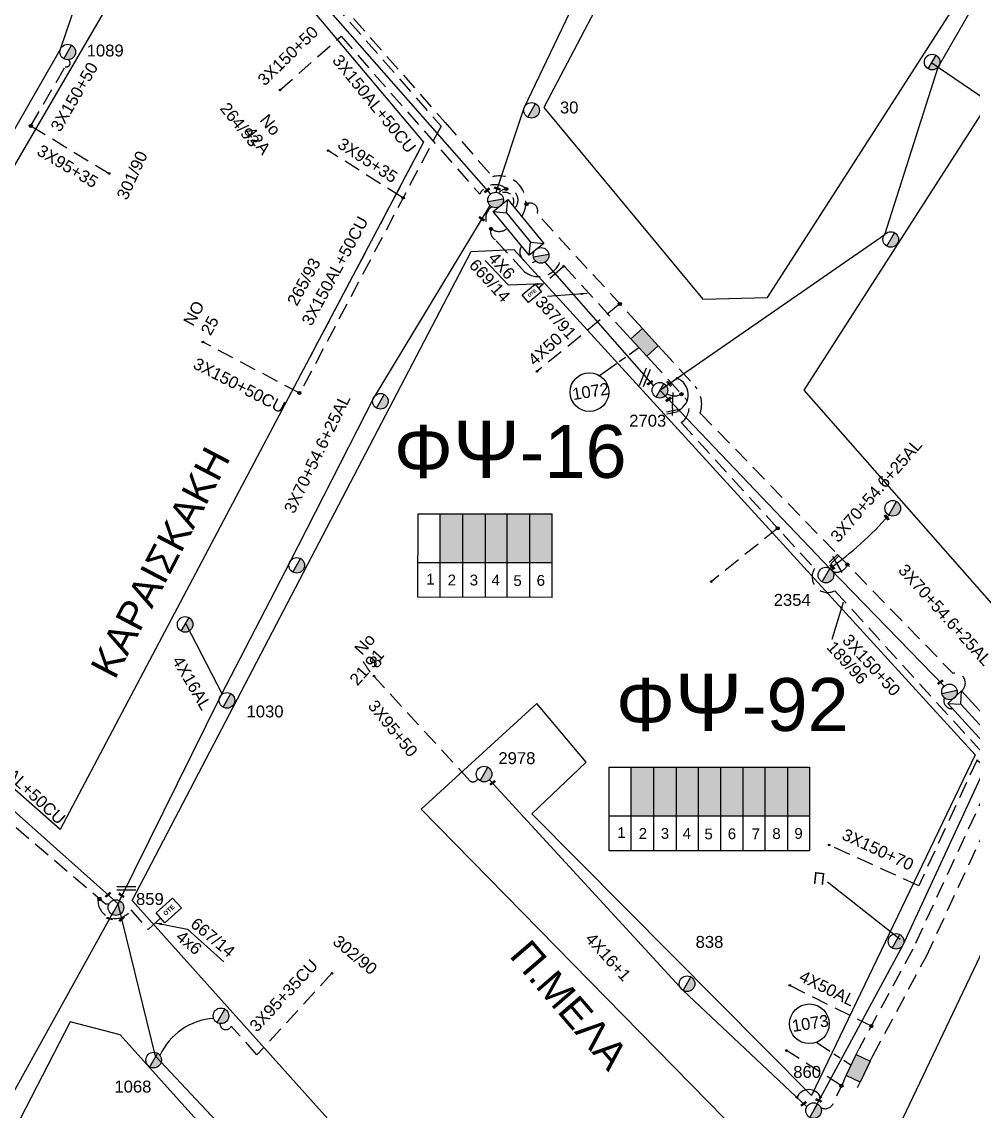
# Model space of a CAD drawing. Header units: millimetres. Extents: x 771 to 3391, y 686 to 1835.
# Drawn here: x 1559.8 to 1703.7, y 1321.7 to 1486.4 of the extents above; entities that cross this region are included whole.
import ezdxf

# ---------------------------------------------------------------- set-up
doc = ezdxf.new("R2010")
doc.units = ezdxf.units.MM
doc.linetypes.add('DASHED', pattern=[19.05, 12.7, -6.35])
for name, color, linetype in [('Link Box 4 Διευθύνσεων', 7, 'Continuous'), ('Pillar OTE', 7, 'Continuous'), ('Άγνωστα', 7, 'Continuous'), ('Γυμνά εναέρια ΧΤ και ΦΟΠ (3Φ)   4x50+16AL', 7, 'Continuous'), ('Εναέρια παροχή ΧΤ 4x16', 7, 'SYN_LINE'), ('Επιγραφές - Σχήματα', 7, 'Continuous'), ('Καλωδια Χ.Τ 3x95+35', 7, 'DASHED'), ('Καλωδια ΧΤ  3X95+50', 7, 'Continuous'), ('Καλώδια ΧΤ   3x150+50CU', 7, 'DASHED'), ('Καλώδια ΧΤ   3x150+70AL', 7, 'DASHED'), ('Καλώδια ΧΤ   3x150AL+50CU', 7, 'DASHED'), ('Μηχανική τομή', 7, 'Continuous'), ('Στύλος ΦΜ', 7, 'Continuous'), ('Στύλος ΦΜ @ 1', 7, 'Continuous'), ('Συνδέσεις', 7, 'Continuous'), ('Συνεστραμμένα ΧΤ   3x70+54.6+25 AL', 7, 'SYN_LINE'), ('Συνεστραμμένα ΧΤ   4x120+25 AL', 7, 'SYN_LINE'), ('Τομή', 7, 'Continuous'), ('Υποσταθμός εναέριος 2 στύλων', 7, 'Continuous'), ('Υποσταθμός πόλεως', 7, 'Continuous'), ('Υπόβαθρο ΔΕΗ', 7, 'Continuous'), ('Υπόγεια καλώδια Παροχών ΧΤ   4x16AL', 7, 'DASHED'), ('Υπόγεια καλώδια Παροχών ΧΤ   4x50AL', 7, 'DASHED'), ('Υπόγεια καλώδια Παροχών ΧΤ   4x6', 7, 'DASHED')]:
    doc.layers.add(name, color=color, linetype=linetype)
doc.styles.add('arial', font='ARIAL.TTF')
doc.styles.get("Standard").update_dxf_attribs({"font": 'ARIAL.TTF'})
doc.linetypes.add('SYN_LINE', pattern='A,0.5,-0.0001,["/\\/\\/\\/",Standard,S=0.1,R=0,X=0,Y=-0.05],-0.25', length=0.7501)
doc.dimstyles.new('ISO-25', dxfattribs={"dimtxt": 2.5, "dimasz": 2.5, "dimexe": 1.25, "dimexo": 0.625, "dimtad": 1, "dimtxsty": 'Standard', "dimcen": 2.5, "dimadec": 0, "dimazin": 0, "dimtfac": 1, "dimtmove": 0, "dimatfit": 3, "dimfxl": 1, "dimarcsym": 0})

# ---------------------------------------------------------------- blocks, each defined once
blk = doc.blocks.new('LINK BOX 4 ΑΝΑΧΩΡΗΣΕΩΝ')
at = {"layer": 'Link Box 4 Διευθύνσεων', "ltscale": 40}
blk.add_hatch(color=256, dxfattribs=at).paths.add_polyline_path([(-3.54, 0), (-3.54, -4.67), (3.54, -4.67), (3.54, 0)])
for p, q in [((-3.54, 0), (-5.33, 0)), ((5.33, 0), (3.54, 0)), ((-3.54, -4.67), (-5.33, -4.67)), ((5.33, -4.67), (3.54, -4.67))]:
    blk.add_line(p, q, dxfattribs=at)
blk.add_lwpolyline([(-3.54, -4.67), (-3.54, 0), (3.54, 0), (3.54, -4.67)], close=True, dxfattribs=at)
blk = doc.blocks.new('ΥΠΑΡΧΩΝ ΤΣΙΜΕΝΤΕΝΙΟΣ ΣΤΥΛΟΣ')
at = {"layer": 'Στύλος ΦΜ'}
blk.add_hatch(color=7, dxfattribs=at).paths.add_polyline_path([(-1.29, -2.28, 0.574793), (2.62, 0, 0.268822), (1.3, 2.27)])
at = {"layer": 'Στύλος ΦΜ', "color": 7}
blk.add_line((-1.29, -2.28), (1.3, 2.27), dxfattribs=at)
blk.add_circle((0, 0), 2.62, dxfattribs=at)
at = {"layer": 'Στύλος ΦΜ', "flags": 4}
for tag, p in [('ΑΡΙΘΜΟΣ', (-4.68, 8.05)), ('ΤΥΠΟΣ', (-4.91, 3.03))]:
    blk.add_attdef(tag, p, '', height=4, dxfattribs=at)
blk = doc.blocks.new('ΥΠΟΣΤΑΘΜΟΣ ΕΝΑΕΡΙΟΣ ΕΠΙ 2 ΣΤΥΛΩΝ')
at = {"layer": 'Υποσταθμός εναέριος 2 στύλων', "linetype": 'Continuous'}
for points in [[(-11.97, -2.11, 0.574793), (-8.45, -0.07, 0.268822), (-9.64, 1.98)], [(9.68, -2.15, 0.574793), (13.19, -0.1, 0.268822), (12.01, 1.95)]]:
    blk.add_hatch(color=256, dxfattribs=at).paths.add_polyline_path(points)
for p, q in [((-11.97, -2.11), (-9.64, 1.98)), ((9.68, -2.15), (12.01, 1.95))]:
    blk.add_line(p, q, dxfattribs=at)
for centre in [(-10.81, -0.07), (10.84, -0.1)]:
    blk.add_circle(centre, 2.36, dxfattribs=at)
at = {"layer": 'Υποσταθμός πόλεως', "linetype": 'Continuous', "ltscale": 40}
blk.add_lwpolyline([(-8.57, 2.82), (8.57, 2.82), (8.57, -2.82), (-8.57, -2.82)], close=True, dxfattribs=at)
for points in [[(-5.75, 0), (-8.57, 2.82)], [(-8.57, -2.82), (-5.75, 0)], [(-5.75, 0), (5.75, 0)], [(5.75, 0), (8.57, 2.82)], [(8.57, -2.82), (5.75, 0)]]:
    blk.add_lwpolyline(points, dxfattribs=at)
at = {"layer": 'Υποσταθμός εναέριος 2 στύλων', "ltscale": 40, "flags": 1}
for tag, p in [('ΜΕΤΑΣΧΗΜΑΤΙΣΜΟΣ', (14.09, 2.51)), ('ΙΣΧΥΣ', (14.07, -0.28)), ('ΑΡΙΘΜΟΣ', (14.19, -3))]:
    blk.add_attdef(tag, p, '', height=1.8, dxfattribs=at)
blk = doc.blocks.new('_ΣΥΝΔΕΣΗ')
at = {"layer": 'Συνδέσεις', "linetype": 'SYN_LINE', "ltscale": 40}
blk.add_hatch(color=256, dxfattribs=at).paths.add_polyline_path([(0.5, -0.01, 1), (-0.5, -0.01, 1)])
at = {"layer": 'Συνδέσεις'}
blk.add_circle((0, -0.01), 0.5, dxfattribs=at)
blk = doc.blocks.new('ΜΗΧΑΝΙΚΗ ΤΟΜΗ')
at = {"layer": 'Μηχανική τομή', "ltscale": 40}
for p, q in [((-1.89, 0.78), (1.89, 0.78)), ((1.89, 0), (-1.89, 0))]:
    blk.add_line(p, q, dxfattribs=at)
blk = doc.blocks.new('τομή_')
at = {"layer": 'Επιγραφές - Σχήματα'}
for p, q in [((-1.29, -0.22), (0.13, 0.75)), ((-1.08, -0.46), (0.34, 0.51)), ((-0.66, 0.62), (-0.29, -0.37))]:
    blk.add_line(p, q, dxfattribs=at)
blk = doc.blocks.new('ΤΟΜΗ')
at = {"layer": 'Τομή', "ltscale": 40}
for p, q in [((-5.68, 0), (5.68, 0)), ((5.68, -2.33), (-5.68, -2.33))]:
    blk.add_line(p, q, dxfattribs=at)
blk = doc.blocks.new('TSONTA XT1')
at = {"ltscale": 40}
h = blk.add_hatch(color=256, dxfattribs=at)
h.dxf.hatch_style = 1
h.paths.add_polyline_path([(595.96, 2487.66), (597.07, 2488.77), (595.96, 2489.87), (594.85, 2488.77)])
blk.add_lwpolyline([(594.85, 2488.77), (595.96, 2489.87), (597.07, 2488.77), (595.96, 2487.66)], close=True, dxfattribs=at)
blk = doc.blocks.new('PILLAR ΟΤΕ')
at = {"layer": 'Pillar OTE', "ltscale": 40}
blk.add_lwpolyline([(-3.31, 2.02), (3.39, 2.02), (3.39, -1.99), (-3.31, -1.99)], close=True, dxfattribs=at)
at = {"layer": 'Pillar OTE', "insert": (-1.81, 0.71), "char_height": 1.3575, "width": 109.961, "attachment_point": 1}
blk.add_mtext('{\\fArial|b1|i0|c161|p34;OTE}', dxfattribs=at)

msp = doc.modelspace()

# ---------------------------------------------------------------- hatches: boundary and pattern name
at = {"layer": 'Pillar OTE', "ltscale": 40}
h = msp.add_hatch(color=256, dxfattribs=at)
h.dxf.hatch_style = 1
h.paths.add_polyline_path([(1641.69201, 1449.63081), (1641.52393, 1449.24783), (1641.93033, 1449.3655)])
at = {"layer": 'Καλώδια ΧΤ   3x150+50CU', "linetype": 'DASHED', "ltscale": 0.2}
h = msp.add_hatch(color=173, dxfattribs=at)
h.dxf.hatch_style = 1
h.paths.add_polyline_path([(1626.46004, 1412.04617), (1623.02016, 1412.04639), (1623.0197, 1404.6858), (1626.45958, 1404.68246)])
h = msp.add_hatch(color=27, dxfattribs=at)
h.dxf.hatch_style = 1
h.paths.add_polyline_path([(1629.89961, 1412.04596), (1626.46004, 1412.04617), (1626.45958, 1404.68246), (1629.89914, 1404.67912)])
h = msp.add_hatch(color=30, dxfattribs=at)
h.dxf.hatch_style = 1
h.paths.add_polyline_path([(1633.19716, 1412.04575), (1629.89961, 1412.04596), (1629.89914, 1404.67912), (1633.1967, 1404.67591)])
h = msp.add_hatch(color=85, dxfattribs=at)
h.dxf.hatch_style = 1
h.paths.add_polyline_path([(1636.58316, 1412.04554), (1633.19716, 1412.04575), (1633.1967, 1404.67591), (1636.5827, 1404.67263)])
h = msp.add_hatch(color=2, dxfattribs=at)
h.dxf.hatch_style = 1
h.paths.add_polyline_path([(1639.9798, 1412.04533), (1636.58316, 1412.04554), (1636.5827, 1404.67263), (1639.97934, 1404.66933)])
h = msp.add_hatch(color=1, dxfattribs=at)
h.dxf.hatch_style = 1
h.paths.add_polyline_path([(1655.35573, 1373.74575), (1651.91586, 1373.74596), (1651.9154, 1366.38537), (1655.35527, 1366.38203)])
h = msp.add_hatch(color=173, dxfattribs=at)
h.dxf.hatch_style = 1
h.paths.add_polyline_path([(1658.7953, 1373.74553), (1655.35573, 1373.74575), (1655.35527, 1366.38203), (1658.79484, 1366.37869)])
h = msp.add_hatch(color=30, dxfattribs=at)
h.dxf.hatch_style = 1
h.paths.add_polyline_path([(1662.09286, 1373.74533), (1658.7953, 1373.74553), (1658.79484, 1366.37869), (1662.0924, 1366.37549)])
h = msp.add_hatch(color=151, dxfattribs=at)
h.dxf.hatch_style = 1
h.paths.add_polyline_path([(1665.47886, 1373.74512), (1662.09286, 1373.74533), (1662.0924, 1366.37549), (1665.4784, 1366.3722)])
h = msp.add_hatch(color=62, dxfattribs=at)
h.dxf.hatch_style = 1
h.paths.add_polyline_path([(1668.8755, 1373.7449), (1665.47886, 1373.74512), (1665.4784, 1366.3722), (1668.87504, 1366.3689)])
h = msp.add_hatch(color=2, dxfattribs=at)
h.dxf.hatch_style = 1
h.paths.add_polyline_path([(1672.21255, 1373.74469), (1668.8755, 1373.7449), (1668.87504, 1366.3689), (1672.21209, 1366.36566)])
h = msp.add_hatch(color=5, dxfattribs=at)
h.dxf.hatch_style = 1
h.paths.add_polyline_path([(1675.60092, 1373.74448), (1672.21255, 1373.74469), (1672.21209, 1366.36566), (1675.60046, 1366.36237)])
h = msp.add_hatch(color=6, dxfattribs=at)
h.dxf.hatch_style = 1
h.paths.add_polyline_path([(1678.92103, 1373.74427), (1675.60092, 1373.74448), (1675.60046, 1366.36237), (1678.92056, 1366.35915)])

# ---------------------------------------------------------------- linework, layer by layer
at = {"layer": 'Pillar OTE', "ltscale": 40}
for points in [[(1641.93033, 1449.3655), (1641.52393, 1449.24783), (1641.69201, 1449.63081), (1641.93033, 1449.3655)], [(1619.69146, 1399.40631), (1619.69225, 1412.0466), (1639.9798, 1412.04533)], [(1623.01937, 1399.40391), (1623.02016, 1412.04639)], [(1626.45925, 1399.40048), (1626.46004, 1412.04617)], [(1629.89881, 1399.39704), (1629.89961, 1412.04596)], [(1633.19637, 1399.39375), (1633.19716, 1412.04575)], [(1636.58237, 1399.39037), (1636.58316, 1412.04554)], [(1639.97902, 1399.50941), (1639.9798, 1412.04533)], [(1619.69179, 1404.68903), (1639.97934, 1404.66933)], [(1639.97901, 1399.37757), (1639.97901, 1399.37757), (1619.69146, 1399.40724)], [(1639.97901, 1399.38698), (1639.97902, 1399.50941)], [(1648.58716, 1361.10588), (1648.58795, 1373.74617), (1678.92103, 1373.74427), (1678.92023, 1361.07652), (1648.58716, 1361.10681)], [(1651.91507, 1361.10349), (1651.91586, 1373.74596)], [(1655.35494, 1361.10005), (1655.35573, 1373.74575)], [(1658.79451, 1361.09662), (1658.7953, 1373.74553)], [(1662.09207, 1361.09333), (1662.09286, 1373.74533)], [(1665.47806, 1361.08995), (1665.47886, 1373.74512)], [(1668.87471, 1361.08655), (1668.8755, 1373.7449)], [(1672.21175, 1361.08322), (1672.21255, 1373.74469)], [(1675.60013, 1361.07984), (1675.60092, 1373.74448)], [(1648.58749, 1366.38861), (1678.92056, 1366.35915)]]:
    msp.add_lwpolyline(points, dxfattribs=at)
at = {"layer": 'Άγνωστα', "color": 151, "linetype": 'SYN_LINE', "ltscale": 15}
msp.add_lwpolyline([(1697.39057, 1480.18288), (1713.8339, 1468.99562)], dxfattribs=at)
at = {"layer": 'Άγνωστα', "color": 30, "linetype": 'DASHED', "ltscale": 0.2}
msp.add_lwpolyline([(1674.09349, 1409.84036), (1664.05365, 1401.78909)], dxfattribs=at)
at = {"layer": 'Άγνωστα', "color": 1, "linetype": 'SYN_LINE', "ltscale": 15}
msp.add_lwpolyline([(1681.59426, 1356.40489), (1692.59625, 1347.75747)], dxfattribs=at)
at = {"layer": 'Άγνωστα', "color": 62, "linetype": 'DASHED', "ltscale": 0.2}
msp.add_lwpolyline([(1683.7253, 1325.57616), (1675.43367, 1330.91967)], dxfattribs=at)
at = {"layer": 'Γυμνά εναέρια ΧΤ και ΦΟΠ (3Φ)   4x50+16AL', "color": 1, "linetype": 'Continuous', "ltscale": 0.2}
msp.add_lwpolyline([(1678.49511, 1322.40586), (1659.8037, 1339.97454), (1630.47992, 1371.82759)], dxfattribs=at)
at = {"layer": 'Εναέρια παροχή ΧΤ 4x16', "color": 85, "linetype": 'Continuous', "ltscale": 0.2}
msp.add_lwpolyline([(1590.12271, 1384.7312), (1584.61538, 1395.34991)], dxfattribs=at)
at = {"layer": 'Καλωδια Χ.Τ 3x95+35', "color": 85, "linetype": 'DASHED', "ltscale": 0.2}
msp.add_lwpolyline([(1561.13673, 1470.65395), (1561.13673, 1470.65395), (1561.13673, 1470.65395), (1572.98567, 1463.48032)], dxfattribs=at)
at = {"layer": 'Καλωδια Χ.Τ 3x95+35', "color": 30, "linetype": 'DASHED', "ltscale": 0.2}
msp.add_lwpolyline([(1617.24138, 1459.87959), (1605.99924, 1466.98765)], dxfattribs=at)
at = {"layer": 'Καλωδια Χ.Τ 3x95+35', "color": 5, "linetype": 'DASHED', "ltscale": 0.2}
msp.add_lwpolyline([(1606.67516, 1342.574), (1595.33685, 1330.25887), (1595.33685, 1330.25887), (1591.45627, 1334.58623, -0.823498491), (1589.74715, 1334.97749)], format="xyb", dxfattribs=at)
at = {"layer": 'Καλωδια ΧΤ  3X95+50', "color": 1, "linetype": 'DASHED', "ltscale": 0.2}
msp.add_lwpolyline([(1628.74397, 1371.98217, -0.479630736), (1627.51234, 1371.69204), (1627.51234, 1371.69204), (1613.08765, 1387.42968)], format="xyb", dxfattribs=at)
at = {"layer": 'Καλώδια ΧΤ   3x150+50CU', "color": 30, "linetype": 'DASHED', "ltscale": 0.2}
for points in [[(1605.72775, 1490.19881, -0.781356455), (1606.84508, 1489.22654), (1623.18219, 1470.63451), (1601.81464, 1430.24851), (1587.20606, 1437.97766)], [(1598.78893, 1476.0696), (1608.05593, 1484.21266), (1629.03234, 1460.341, -0.499969321), (1633.04712, 1461.11486)], [(1656.61591, 1436.76126), (1661.59173, 1431.32738, -0.258708654), (1662.38154, 1427.26412), (1683.15536, 1405.87471), (1700.60722, 1387.90569, -0.807668055), (1701.88487, 1385.25983)], [(1654.89456, 1435.18501), (1660.45561, 1429.11203, -0.356847731), (1659.50711, 1425.81567), (1679.66415, 1403.73926, 0.767804806), (1682.70654, 1400.40717), (1707.18321, 1373.59981), (1694.51263, 1346.23678), (1686.35709, 1331.11819)]]:
    msp.add_lwpolyline(points, format="xyb", dxfattribs=at)
at = {"layer": 'Καλώδια ΧΤ   3x150+50CU', "color": 85, "linetype": 'DASHED', "ltscale": 0.2}
for points in [[(1561.13673, 1470.65395), (1566.3473, 1479.58524, 0.812692189), (1566.8508, 1480.6565)], [(1651.29609, 1439.11475), (1641.17969, 1450.16244, -0.510178686), (1635.79481, 1448.62371), (1631.36362, 1453.47684, -0.365445476), (1630.74004, 1455.10473)]]:
    msp.add_lwpolyline(points, format="xyb", dxfattribs=at)
at = {"layer": 'Καλώδια ΧΤ   3x150+50CU', "linetype": 'DASHED', "ltscale": 0.2}
msp.add_lwpolyline([(1620.54145, 1468.20932), (1600.75395, 1430.8097)], dxfattribs=at)
at = {"layer": 'Καλώδια ΧΤ   3x150+50CU', "color": 2, "linetype": 'DASHED', "ltscale": 0.2}
msp.add_lwpolyline([(1653.01744, 1440.69099), (1637.71383, 1457.40342, 0.750425086), (1635.9887, 1458.7706)], format="xyb", dxfattribs=at)
at = {"layer": 'Καλώδια ΧΤ   3x150+50CU', "color": 62, "linetype": 'DASHED', "ltscale": 0.2}
for points in [[(1688.46544, 1330.11698), (1696.57492, 1345.15017), (1709.68681, 1373.46624, 0.673524003), (1706.63286, 1380.06265)], [(1684.07138, 1326.30495), (1682.35747, 1322.69577, -0.389846833), (1680.60415, 1322.2787)]]:
    msp.add_lwpolyline(points, format="xyb", dxfattribs=at)
at = {"layer": 'Καλώδια ΧΤ   3x150+50CU', "color": 30, "linetype": 'DASHED', "ltscale": 0.2}
for centre, radius, start, end in [((1633.1649, 1459.45869), 1.66035, 312.937406, 139.4975063), ((1658.49957, 1431.99906), 2.15402, 237.3585189, 298.863188), ((1682.99953, 1404.9218), 1.70985, 250.0093061, 341.1420018)]:
    msp.add_arc(centre, radius, start, end, dxfattribs=at)
at = {"layer": 'Καλώδια ΧΤ   3x150+50CU', "color": 27, "linetype": 'DASHED', "ltscale": 0.1}
msp.add_arc((1632.83867, 1459.27044), 1.34849, 329.9549669, 122.1680546, dxfattribs=at)
at = {"layer": 'Καλώδια ΧΤ   3x150+50CU', "color": 85, "linetype": 'DASHED', "ltscale": 0.2}
msp.add_arc((1631.93654, 1456.71689), 2.00765, 121.9682259, 308.791064, dxfattribs=at)
at = {"layer": 'Καλώδια ΧΤ   3x150+50CU', "color": 173, "linetype": 'DASHED', "ltscale": 0.2}
msp.add_arc((1636.72853, 1451.63558), 1.63694, 146.9946163, 299.0550029, dxfattribs=at)
at = {"layer": 'Καλώδια ΧΤ   3x150+50CU', "color": 151, "linetype": 'DASHED', "ltscale": 0.2}
msp.add_arc((1700.39868, 1383.76533), 1.19374, 157.4245281, 275.9107479, dxfattribs=at)
at = {"layer": 'Καλώδια ΧΤ   3x150+70AL', "color": 2, "linetype": 'DASHED', "ltscale": 0.2}
msp.add_lwpolyline([(1577.6764, 1519.88337, -0.397175627), (1576.29857, 1519.31181), (1571.62757, 1511.23572), (1581.85715, 1505.05079), (1594.27279, 1503.77705), (1604.56789, 1491.96345, -0.267899248), (1607.44603, 1489.75461), (1623.78314, 1471.16258), (1630.97492, 1462.97816, -0.680371194), (1635.37504, 1456.93272)], format="xyb", dxfattribs=at)
at = {"layer": 'Καλώδια ΧΤ   3x150+70AL', "color": 6, "linetype": 'DASHED', "ltscale": 0.2}
msp.add_lwpolyline([(1707.32283, 1379.30741, -1.319252887), (1704.22844, 1374.85138), (1704.22844, 1374.85138), (1704.22844, 1374.85138), (1695.40801, 1355.80304), (1681.8665, 1361.98389)], format="xyb", dxfattribs=at)
at = {"layer": 'Καλώδια ΧΤ   3x150AL+50CU', "color": 2, "linetype": 'DASHED', "ltscale": 0.2}
msp.add_lwpolyline([(1572.95583, 1353.03193), (1572.4387, 1353.01657), (1544.39687, 1376.95672), (1519.58136, 1398.61485), (1519.58136, 1398.61485, -0.203548209), (1516.20286, 1400.4632), (1488.83139, 1423.70549), (1482.8905, 1416.70914), (1476.57837, 1422.06904, 0.655260332), (1474.3208, 1426.05891)], format="xyb", dxfattribs=at)
at = {"layer": 'Συνεστραμμένα ΧΤ   3x70+54.6+25 AL', "color": 85, "ltscale": 20}
msp.add_lwpolyline([(1519.86161, 1402.0136), (1543.59842, 1443.89296), (1565.64223, 1482.25701), (1578.45337, 1519.95945)], dxfattribs=at)
at = {"layer": 'Συνεστραμμένα ΧΤ   3x70+54.6+25 AL', "color": 151, "linetype": 'SYN_LINE', "ltscale": 20}
msp.add_lwpolyline([(1699.25881, 1385.97201), (1681.96199, 1403.78138), (1656.28296, 1430.70338), (1690.27041, 1454.23887), (1698.33378, 1479.54117), (1716.58236, 1511.29132), (1716.99325, 1511.38389)], dxfattribs=at)
at = {"layer": 'Συνεστραμμένα ΧΤ   3x70+54.6+25 AL', "color": 30, "linetype": 'SYN_LINE', "ltscale": 20}
msp.add_lwpolyline([(1605.35132, 1489.10852), (1630.63836, 1460.33126)], dxfattribs=at)
at = {"layer": 'Συνεστραμμένα ΧΤ   3x70+54.6+25 AL', "color": 85, "linetype": 'SYN_LINE', "ltscale": 20}
msp.add_lwpolyline([(1630.57887, 1458.64365), (1612.98735, 1429.61308), (1600.28915, 1404.74209), (1589.82068, 1384.48576), (1574.53577, 1353.56444)], dxfattribs=at)
at = {"layer": 'Συνεστραμμένα ΧΤ   3x70+54.6+25 AL', "color": 173, "linetype": 'SYN_LINE', "ltscale": 20}
msp.add_lwpolyline([(1638.8613, 1450.06105), (1655.30235, 1431.36041)], dxfattribs=at)
at = {"layer": 'Συνεστραμμένα ΧΤ   3x70+54.6+25 AL', "color": 5, "linetype": 'SYN_LINE', "ltscale": 20}
msp.add_lwpolyline([(1645.85873, 1256.7406), (1610.71556, 1297.32911), (1580.01348, 1330.02675), (1574.34822, 1353.07327), (1543.98205, 1380.10522), (1519.49596, 1401.45541), (1487.21329, 1428.35199), (1475.65301, 1424.52658)], dxfattribs=at)
at = {"layer": 'Συνεστραμμένα ΧΤ   3x70+54.6+25 AL', "color": 1, "linetype": 'SYN_LINE', "ltscale": 20}
msp.add_lwpolyline([(1706.61217, 1376.19849), (1693.02342, 1346.85263), (1679.52056, 1321.82127)], dxfattribs=at)
at = {"layer": 'Συνεστραμμένα ΧΤ   3x70+54.6+25 AL', "color": 2, "linetype": 'SYN_LINE', "ltscale": 20}
msp.add_lwpolyline([(1573.66223, 1351.89181), (1554.55475, 1317.50217), (1542.74375, 1291.18234), (1525.75287, 1260.4314), (1512.66189, 1232.38454)], dxfattribs=at)
at = {"layer": 'Συνεστραμμένα ΧΤ   3x70+54.6+25 AL', "color": 151, "linetype": 'SYN_LINE', "ltscale": 15}
msp.add_arc((1652.98602, 1444.94679), 50.34082, 305.1413872, 318.8728272, dxfattribs=at)
at = {"layer": 'Συνεστραμμένα ΧΤ   3x70+54.6+25 AL', "color": 5, "linetype": 'SYN_LINE', "ltscale": 8}
msp.add_arc((1589.37832, 1326.17556), 9.5804, 93.5089041, 155.450264, dxfattribs=at)
at = {"layer": 'Συνεστραμμένα ΧΤ   4x120+25 AL', "color": 27, "linetype": 'SYN_LINE', "ltscale": 20}
msp.add_lwpolyline([(1631.50885, 1460.6336), (1635.75084, 1473.38431), (1643.73971, 1490.18584), (1670.94727, 1541.22775), (1691.1338, 1578.64128), (1705.64325, 1603.53311)], dxfattribs=at)
at = {"layer": 'Υπόβαθρο ΔΕΗ'}
for points in [[(1662.76291, 1444.4904), (1672.53322, 1444.70029), (1706.07149, 1496.93619), (1749.27286, 1564.42394), (1702.02999, 1593.74855), (1638.74072, 1473.4231), (1662.76291, 1444.4904)], [(1678.10009, 1430.72623), (1759.69049, 1557.86496), (1798.03827, 1534.00543), (1718.05142, 1396.69551), (1709.05692, 1395.55866), (1678.10009, 1430.72623)], [(1581.7755, 1504.25496), (1591.0007, 1503.30854), (1620.54145, 1468.20932), (1565.56158, 1364.29392), (1546.3453, 1381.25319), (1558.62863, 1404.37103), (1547.8891, 1410.08264), (1536.54551, 1388.90487), (1521.93896, 1401.69081), (1581.7755, 1504.25496)], [(1576.46743, 1353.55549), (1627.73378, 1451.68435), (1634.19703, 1451.98118), (1703.93009, 1375.60808), (1679.21281, 1324.1158), (1679.21281, 1324.1158), (1679.21281, 1324.1158), (1636.90039, 1366.67172), (1645.10894, 1374.47827), (1637.65346, 1383.3777), (1620.17367, 1367.35924), (1673.65377, 1312.88338), (1673.65377, 1312.88338), (1673.65377, 1312.88338), (1653.68213, 1274.98237), (1644.36477, 1277.84103), (1576.46743, 1353.55549)], [(1633.37946, 1446.59253), (1629.85178, 1450.3164)], [(1651.60514, 1436.09153), (1653.09533, 1437.14988)], [(1647.1346, 1432.91648), (1649.70065, 1434.73893)], [(1650.11496, 1435.03318), (1651.08066, 1435.71903)], [(1658.15822, 1427.97143), (1658.2793, 1430.34288)], [(1682.88511, 1404.71551), (1683.77778, 1403.13601)], [(1666.48739, 1257.24345), (1664.20009, 1260.09948), (1708.21996, 1352.57075), (1722.19852, 1354.14074), (1777.13804, 1289.76541), (1702.23966, 1218.56954), (1666.48739, 1257.24345)], [(1584.82689, 1349.26063), (1590.34686, 1344.33226)], [(1503.61632, 1212.26674), (1544.46417, 1178.81489), (1563.91894, 1203.36486), (1572.0391, 1196.48349), (1552.79068, 1172.46464), (1578.05571, 1151.64163), (1612.88402, 1190.12458), (1644.26566, 1255.85992), (1574.62746, 1333.25465), (1567.10545, 1335.24439), (1514.01592, 1232.40975), (1503.61632, 1212.26674)], [(1679.95549, 1332.14218), (1681.99543, 1330.81139)], [(1682.58486, 1330.42687), (1683.53052, 1329.80996)], [(1684.08633, 1329.44737), (1685.21423, 1328.71157)]]:
    msp.add_lwpolyline(points, dxfattribs=at)
for centre, radius in [((1645.61205, 1430.41992), 2.92421), ((1678.87387, 1334.93832), 2.99806)]:
    msp.add_circle(centre, radius, dxfattribs=at)
for centre, radius, start, end in [((1657.95689, 1430.04385), 2.61854, 296.8641322, 69.5218848), ((1678.79159, 1323.02559), 1.9715, 23.6716185, 156.1663508)]:
    msp.add_arc(centre, radius, start, end, dxfattribs=at)
at = {"layer": 'Υπόγεια καλώδια Παροχών ΧΤ   4x50AL', "color": 2, "linetype": 'DASHED', "ltscale": 0.2}
msp.add_lwpolyline([(1650.21973, 1443.74626), (1637.68052, 1433.54988)], dxfattribs=at)
at = {"layer": 'Υπόγεια καλώδια Παροχών ΧΤ   4x50AL', "color": 30, "ltscale": 0.2}
msp.add_lwpolyline([(1675.88532, 1340.75692), (1688.2428, 1334.61389)], dxfattribs=at)
at = {"layer": 'Υπόγεια καλώδια Παροχών ΧΤ   4x6', "color": 85, "linetype": 'DASHED', "ltscale": 0.2}
msp.add_lwpolyline([(1641.52393, 1449.24783), (1637.87273, 1446.08588)], dxfattribs=at)
at = {"layer": 'Υπόγεια καλώδια Παροχών ΧΤ   4x6', "color": 2, "linetype": 'DASHED', "ltscale": 0.2}
msp.add_lwpolyline([(1571.29903, 1353.53294, 0.758806815), (1576.24505, 1352.15012), (1578.87924, 1349.21265), (1580.75803, 1350.89746)], format="xyb", dxfattribs=at)

# ---------------------------------------------------------------- block references
at = {"layer": 'Link Box 4 Διευθύνσεων'}
for p, xscale, yscale, zscale, rotation in [((1654.81668, 1438.72612), 0.4999999999999999, 0.4999999999999999, 0.4999999999999999, 312.4804185998576), ((1687.32259, 1327.71036), 0.4999999999999998, 0.4999999999999998, 0.4999999999999998, 244.5980040217368)]:
    msp.add_blockref('LINK BOX 4 ΑΝΑΧΩΡΗΣΕΩΝ', p, dxfattribs=dict(at, xscale=xscale, yscale=yscale, zscale=zscale, rotation=rotation))
at = {"layer": 'Pillar OTE'}
for p, xscale, yscale, zscale, rotation in [((1636.89851, 1445.34486), 0.3750000000000001, 0.3750000000000001, 0.3750000000000001, 39.49957125318861), ((1581.97828, 1352.05905), 0.5, 0.5, 0.5, 42.09258643945402)]:
    msp.add_blockref('PILLAR ΟΤΕ', p, dxfattribs=dict(at, xscale=xscale, yscale=yscale, zscale=zscale, rotation=rotation))
at = {"layer": 'Επιγραφές - Σχήματα'}
for p, rotation in [((1658.51964, 1427.13611), 336.7428863441848), ((1683.11055, 1405.12874), 10.06340706940042)]:
    msp.add_blockref('τομή_', p, dxfattribs=dict(at, rotation=rotation))
at = {"layer": 'Μηχανική τομή'}
for p, xscale, yscale, zscale, rotation in [((1630.18432, 1460.8323), 0.249999999999919, 0.249999999999919, 0.249999999999919, 40.56615340063241), ((1631.6674, 1461.11017), 0.2500000000001927, 0.2500000000001927, 0.2500000000001927, 341.4480870787878), ((1629.27313, 1456.54337), 0.2500000000001928, 0.2500000000001928, 0.2500000000001928, 325.982015981148), ((1654.81469, 1431.73147), 0.2499999999999681, 0.2499999999999681, 0.2499999999999681, 36.11407878704492), ((1657.59776, 1431.61385), 0.2500000000001928, 0.2500000000001928, 0.2500000000001928, 312.6268794242704), ((1657.63075, 1429.25347), 0.2499999999999681, 0.2499999999999681, 0.2499999999999681, 36.11407878704492), ((1690.50087, 1411.41045), 0.2500000000001927, 0.2500000000001927, 0.2500000000001927, 312.0080381144837), ((1682.28283, 1403.95577), 0.2500000000001927, 0.2500000000001927, 0.2500000000001927, 312.0080381144838), ((1698.73073, 1386.51574), 0.2499999999999681, 0.2499999999999681, 0.2499999999999681, 36.11407878704492), ((1631.03176, 1371.29126), 0.2499999999999681, 0.2499999999999681, 0.2499999999999681, 36.11407878704492), ((1572.89345, 1354.36678), 0.249999999999919, 0.249999999999919, 0.249999999999919, 40.56615340063241), ((1574.78023, 1354.29209), 0.2500000000001928, 0.2500000000001928, 0.2500000000001928, 325.982015981148), ((1573.02652, 1350.74314), 0.249999999999919, 0.249999999999919, 0.249999999999919, 347.2939313708334), ((1574.95381, 1350.72769), 0.249999999999919, 0.249999999999919, 0.249999999999919, 40.56615340063241), ((1678.07289, 1322.7877), 0.2499999999999681, 0.2499999999999681, 0.2499999999999681, 36.11407878704492), ((1680.24012, 1323.26307), 0.2500000000001927, 0.2500000000001927, 0.2500000000001927, 336.0040190572474)]:
    msp.add_blockref('ΜΗΧΑΝΙΚΗ ΤΟΜΗ', p, dxfattribs=dict(at, xscale=xscale, yscale=yscale, zscale=zscale, rotation=rotation))
at = {"layer": 'Στύλος ΦΜ @ 1', "ltscale": 40}
ref = msp.add_blockref('ΥΠΑΡΧΩΝ ΤΣΙΜΕΝΤΕΝΙΟΣ ΣΤΥΛΟΣ', (1566.71974, 1481.82695), dxfattribs=dict(at, xscale=0.4499999999998181, yscale=0.4499999999998181, zscale=0.4499999999998181))
ref.add_attrib('ΤΥΠΟΣ', '1089', (1569.58993, 1481.15477), dxfattribs={"layer": 'Στύλος ΦΜ', "height": 1.8, "flags": 4})
at = {"layer": 'Στύλος ΦΜ @ 1', "ltscale": 40, "xscale": 0.4499999999998181, "yscale": 0.4499999999998181, "zscale": 0.4499999999998181}
for p in [(1697.4446, 1480.31351), (1691.182, 1453.49311), (1614.01446, 1429.03672), (1691.48635, 1412.86047), (1601.35578, 1404.24266), (1584.47754, 1395.3168), (1691.98277, 1347.40415), (1589.89692, 1336.1457)]:
    msp.add_blockref('ΥΠΑΡΧΩΝ ΤΣΙΜΕΝΤΕΝΙΟΣ ΣΤΥΛΟΣ', p, dxfattribs=at)
at = {"layer": 'Στύλος ΦΜ @ 1', "ltscale": 40}
ref = msp.add_blockref('ΥΠΑΡΧΩΝ ΤΣΙΜΕΝΤΕΝΙΟΣ ΣΤΥΛΟΣ', (1636.86847, 1473.01277), dxfattribs=dict(at, xscale=0.4499999999998181, yscale=0.4499999999998181, zscale=0.4499999999998181))
ref.add_attrib('ΤΥΠΟΣ', '30', (1641.15636, 1472.54889), dxfattribs={"layer": 'Στύλος ΦΜ', "height": 1.8, "flags": 4})
ref = msp.add_blockref('ΥΠΑΡΧΩΝ ΤΣΙΜΕΝΤΕΝΙΟΣ ΣΤΥΛΟΣ', (1656.2807, 1430.70467), dxfattribs=dict(at, xscale=0.4499999999998181, yscale=0.4499999999998181, zscale=0.4499999999998181))
ref.add_attrib('ΤΥΠΟΣ', '2703', (1651.63799, 1425.2004), dxfattribs={"layer": 'Στύλος ΦΜ', "height": 1.8, "flags": 4})
ref = msp.add_blockref('ΥΠΑΡΧΩΝ ΤΣΙΜΕΝΤΕΝΙΟΣ ΣΤΥΛΟΣ', (1681.37643, 1402.75949), dxfattribs=dict(at, xscale=0.4499999999998181, yscale=0.4499999999998181, zscale=0.4499999999998181))
ref.add_attrib('ΤΥΠΟΣ', '2354', (1673.48332, 1398.11795), dxfattribs={"layer": 'Στύλος ΦΜ', "height": 1.8, "flags": 4})
ref = msp.add_blockref('ΥΠΑΡΧΩΝ ΤΣΙΜΕΝΤΕΝΙΟΣ ΣΤΥΛΟΣ', (1590.79866, 1383.82949), dxfattribs=dict(at, xscale=0.4499999999998181, yscale=0.4499999999998181, zscale=0.4499999999998181))
ref.add_attrib('ΤΥΠΟΣ', '1030', (1593.76399, 1381.25523), dxfattribs={"layer": 'Στύλος ΦΜ', "height": 1.8, "flags": 4})
ref = msp.add_blockref('ΥΠΑΡΧΩΝ ΤΣΙΜΕΝΤΕΝΙΟΣ ΣΤΥΛΟΣ', (1629.68222, 1372.69409), dxfattribs=dict(at, xscale=0.4499999999998181, yscale=0.4499999999998181, zscale=0.4499999999998181))
ref.add_attrib('ΤΥΠΟΣ', '2978', (1631.85076, 1374.19589), dxfattribs={"layer": 'Στύλος ΦΜ', "height": 1.8, "flags": 4})
ref = msp.add_blockref('ΥΠΑΡΧΩΝ ΤΣΙΜΕΝΤΕΝΙΟΣ ΣΤΥΛΟΣ', (1574.01153, 1352.50978), dxfattribs=dict(at, xscale=0.4499999999998181, yscale=0.4499999999998181, zscale=0.4499999999998181))
ref.add_attrib('ΤΥΠΟΣ', '859', (1577.04662, 1352.90961), dxfattribs={"layer": 'Στύλος ΦΜ', "height": 1.8, "flags": 4})
ref = msp.add_blockref('ΥΠΑΡΧΩΝ ΤΣΙΜΕΝΤΕΝΙΟΣ ΣΤΥΛΟΣ', (1660.38473, 1340.99901), dxfattribs=dict(at, xscale=0.4499999999998181, yscale=0.4499999999998181, zscale=0.4499999999998181))
ref.add_attrib('ΤΥΠΟΣ', '838', (1661.67218, 1346.42302), dxfattribs={"layer": 'Στύλος ΦΜ', "height": 1.8, "flags": 4})
ref = msp.add_blockref('ΥΠΑΡΧΩΝ ΤΣΙΜΕΝΤΕΝΙΟΣ ΣΤΥΛΟΣ', (1579.72034, 1329.4513), dxfattribs=dict(at, xscale=0.4499999999998181, yscale=0.4499999999998181, zscale=0.4499999999998181))
ref.add_attrib('ΤΥΠΟΣ', '1068', (1573.7826, 1324.55334), dxfattribs={"layer": 'Στύλος ΦΜ', "height": 1.8, "flags": 4})
ref = msp.add_blockref('ΥΠΑΡΧΩΝ ΤΣΙΜΕΝΤΕΝΙΟΣ ΣΤΥΛΟΣ', (1679.51829, 1321.82256), dxfattribs=dict(at, xscale=0.4499999999998181, yscale=0.4499999999998181, zscale=0.4499999999998181))
ref.add_attrib('ΤΥΠΟΣ', '860', (1676.44042, 1326.76768), dxfattribs={"layer": 'Στύλος ΦΜ', "height": 1.8, "flags": 4})
at = {"layer": 'Συνδέσεις'}
for p, xscale, yscale, zscale in [((1598.81772, 1476.0949), 0.25, 0.25, 0.25), ((1561.13673, 1470.65395), 0.4777242751394019, 0.4777242751394019, 0.4777242751394019), ((1606.106, 1466.92423), 0.25, 0.25, 0.25), ((1572.98567, 1463.48032), 0.25, 0.25, 0.25), ((1633.04712, 1461.11486), 0.4777242751394019, 0.4777242751394019, 0.4777242751394019), ((1636.09458, 1458.83739), 0.4777242751394019, 0.4777242751394019, 0.4777242751394019), ((1630.74004, 1455.10473), 0.4777242751394019, 0.4777242751394019, 0.4777242751394019), ((1650.21973, 1443.74626), 0.4777242751394019, 0.4777242751394019, 0.4777242751394019), ((1587.16229, 1437.99979), 0.25, 0.25, 0.25), ((1637.68052, 1433.54988), 0.25, 0.25, 0.25), ((1658.87299, 1432.49691), 0.25, 0.25, 0.25), ((1601.74774, 1430.28391), 0.4777242751394019, 0.4777242751394019, 0.4777242751394019), ((1659.54455, 1430.10695), 0.4777242751394019, 0.4777242751394019, 0.4777242751394019), ((1659.14015, 1427.7079), 0.25, 0.25, 0.25), ((1674.09349, 1409.84036), 0.4777242751394019, 0.4777242751394019, 0.4777242751394019), ((1684.6176, 1404.36914), 0.4777242751394019, 0.4777242751394019, 0.4777242751394019), ((1664.05365, 1401.78909), 0.25, 0.25, 0.25), ((1613.04523, 1387.51273), 0.25, 0.25, 0.25), ((1681.86424, 1361.98035), 0.25, 0.25, 0.25), ((1606.67516, 1342.574), 0.25, 0.25, 0.25), ((1675.91165, 1340.75469), 0.25, 0.25, 0.25), ((1688.23983, 1334.59029), 0.4777242751394019, 0.4777242751394019, 0.4777242751394019), ((1675.42888, 1330.89642), 0.25, 0.25, 0.25), ((1683.7253, 1325.57616), 0.4777242751394019, 0.4777242751394019, 0.4777242751394019), ((1676.98821, 1323.82224), 0.25, 0.25, 0.25), ((1680.56402, 1323.84833), 0.25, 0.25, 0.25)]:
    msp.add_blockref('_ΣΥΝΔΕΣΗ', p, dxfattribs=dict(at, xscale=xscale, yscale=yscale, zscale=zscale))
for p, xscale, yscale, zscale, rotation in [((1278.97753, 1075.83594), 0.2, 0.2, 0.2, 332.0688818402396), ((935.20649, 890.71631), 0.3075184835441075, 0.3075184835441075, 0.3075184835441075, 319.511627204218)]:
    msp.add_blockref('TSONTA XT1', p, dxfattribs=dict(at, xscale=xscale, yscale=yscale, zscale=zscale, rotation=rotation))
at = {"layer": 'Τομή', "xscale": 0.2499999999998873, "yscale": 0.2499999999998873, "zscale": 0.2499999999998873, "rotation": 248.1909067709115}
msp.add_blockref('ΤΟΜΗ', (1654.26937, 1432.53536), dxfattribs=at)
at = {"layer": 'Τομή', "xscale": 0.25, "yscale": 0.25, "zscale": 0.25}
msp.add_blockref('ΤΟΜΗ', (1575.59069, 1355.69855), dxfattribs=at)
at = {"layer": 'Υποσταθμός εναέριος 2 στύλων'}
for p, xscale, yscale, zscale, rotation in [((1634.88912, 1455.30836), 0.5, 0.5, 0.5, 309.470696762412), ((1703.73488, 1381.14774), 0.4999999999999999, 0.4999999999999999, 0.4999999999999999, 312.4139237987513)]:
    msp.add_blockref('ΥΠΟΣΤΑΘΜΟΣ ΕΝΑΕΡΙΟΣ ΕΠΙ 2 ΣΤΥΛΩΝ', p, dxfattribs=dict(at, xscale=xscale, yscale=yscale, zscale=zscale, rotation=rotation))

# ---------------------------------------------------------------- texts
at = {"ltscale": 40, "char_height": 4, "width": 64.8866414, "attachment_point": 1, "style": 'arial'}
for s, insert, rotation in [('{\\H1.083x;KAPAIΣKAKH}', (1569.99334, 1388.82184), 62.4217472), ('{\\H1.083x;Π.MEΛA}', (1636.64297, 1348.0086), 310.7105004)]:
    msp.add_mtext(s, dxfattribs=dict(at, insert=insert, rotation=rotation))
at = {"ltscale": 30, "char_height": 1.63441, "width": 11.2572904, "attachment_point": 1}
for s, insert in [('1', (1620.93762, 1402.96763)), ('2', (1624.17609, 1402.83417)), ('3', (1627.50667, 1402.83417)), ('4', (1630.81018, 1402.83417)), ('5', (1634.11369, 1402.75299)), ('6', (1637.63382, 1402.78005)), ('1', (1649.83332, 1364.66721)), ('2', (1653.07178, 1364.53374)), ('3', (1656.40237, 1364.53374)), ('4', (1659.70588, 1364.53374)), ('5', (1663.00939, 1364.45257)), ('6', (1666.52952, 1364.47963)), ('7', (1670.15796, 1364.47963)), ('8', (1673.27192, 1364.50669)), ('9', (1676.60251, 1364.53374))]:
    msp.add_mtext(s, dxfattribs=dict(at, insert=insert))
at = {"layer": 'Άγνωστα', "color": 7, "char_height": 1.8, "attachment_point": 1}
for s, gutter_width, insert, rotation in [('3X150+50', 12.5, (1595.24513, 1477.89127), 44.1551137), ('3X150+50', 12.5, (1564.02442, 1470.5205), 59.7586686), ('3X95+35', 12.5, (1562.826, 1467.94642), 329.1174829), ('3X95+35', 12.5, (1608.33887, 1468.9974), 326.8094889), ('301/90', 12.5, (1574.03873, 1460.06575), 65.5792776), ('4Χ6', 12.5, (1631.51348, 1451.80376), 312.2518062), ('669/14', 12.5, (1628.62612, 1450.7306), 312.2518062), ('387/91', 12.5, (1638.62002, 1445.15986), 312.2518062), ('4X50', 12.5, (1636.1259, 1435.62206), 42.2709847), ('3X150+50CU', 12.5, (1586.34839, 1435.72153), 332.6992325), ('1072', 12.5, (1642.89456, 1430.98957), 9.0165632), ('3X150+50', 12.5, (1685.05917, 1394.04768), 312.2518062), ('189/96', 12.5, (1682.7052, 1392.98332), 312.2518062), ('21/91', 1.82045, (1609.18018, 1387.12197), 48.2383197), ('3X95+50', 12.5, (1613.40279, 1384.08968), 309.0865476), ('3X150+70', 12.5, (1684.40069, 1364.54118), 335.0209693), ('Π', 1.82045, (1679.54652, 1357.90015), 353.6082422), ('667/14', 12.5, (1586.28993, 1351.14738), 320.2754548), ('4x6', 12.5, (1584.08582, 1349.20898), 320.2754548), ('302/90', 12.5, (1607.80204, 1348.50411), 320.2754548), ('4X16+1', 12.5, (1646.20883, 1348.90269), 312.012385), ('3X95+35CU', 12.5, (1594.02914, 1334.80485), 47.0617083), ('1073', 12.5, (1676.10983, 1335.48095), 9.0165632)]:
    msp.add_mtext_dynamic_manual_height_columns(s, width=1.8, gutter_width=gutter_width, heights=[0.04535], dxfattribs=dict(at, insert=insert, rotation=rotation))
at = {"layer": 'Άγνωστα', "color": 7}
note = msp.add_mtext_dynamic_manual_height_columns('No ', width=1.8, gutter_width=1.82045, heights=[0.04535, 0], dxfattribs=dict(at, insert=(1607.47764, 1389.02993), char_height=1.8, attachment_point=1, rotation=48.2383197))
for column, words in zip(note.columns.linked_columns, ['8']):
    column.text = words
at = {"layer": 'Καλώδια ΧΤ   3x150AL+50CU', "color": 7, "char_height": 1.8, "attachment_point": 1}
for s, gutter_width, insert, rotation in [('3X150AL+50CU', 12.5, (1608.0185, 1481.65674), 309.123329), ('264/93', 1.83611, (1591.01953, 1474.41112), 309.123329), ('3X150AL+50CU', 12.5, (1601.99218, 1441.14062), 61.6257844), ('265/93', 12.5, (1599.79087, 1444.15125), 61.6257844), ('3X150AL+50CU', 12.5, (1553.23063, 1378.69436), 316.9135812)]:
    msp.add_mtext_dynamic_manual_height_columns(s, width=1.8, gutter_width=gutter_width, heights=[0.04535], dxfattribs=dict(at, insert=insert, rotation=rotation))
at = {"layer": 'Καλώδια ΧΤ   3x150AL+50CU', "color": 7}
note = msp.add_mtext_dynamic_manual_height_columns('No ', width=1.8, gutter_width=1.83611, heights=[0.04535, 0], dxfattribs=dict(at, insert=(1594.75898, 1475.46207), char_height=1.8, attachment_point=1, rotation=309.123329))
for column, words in zip(note.columns.linked_columns, ['42Α']):
    column.text = words
note = msp.add_mtext_dynamic_manual_height_columns('NO ', width=1.8, gutter_width=2.28893, heights=[0.04535, 0], dxfattribs=dict(at, insert=(1582.1534, 1437.50845), char_height=1.8, attachment_point=1, rotation=61.6257844))
for column, words in zip(note.columns.linked_columns, ['25']):
    column.text = words
at = {"layer": 'Συνεστραμμένα ΧΤ   3x70+54.6+25 AL', "color": 7, "char_height": 1.8, "attachment_point": 1}
for insert, rotation in [((1599.32982, 1412.71384), 63.9742209), ((1681.89146, 1408.74515), 49.1246465), ((1693.52825, 1404.62945), 312.012385)]:
    msp.add_mtext_dynamic_manual_height_columns('3X70+54.6+25AL', width=1.8, gutter_width=12.5, heights=[0.04535], dxfattribs=dict(at, insert=insert, rotation=rotation))
at = {"layer": 'Υπόβαθρο ΔΕΗ', "char_height": 8, "attachment_point": 1}
for s, insert in [('Φ{\\H1.0833x;Ψ}-16', (1616.0517, 1426.12819)), ('Φ{\\H1.0833x;Ψ}-92', (1649.63612, 1387.86992))]:
    msp.add_mtext_dynamic_manual_height_columns(s, width=84.657329, gutter_width=12.5, heights=[0], dxfattribs=dict(at, insert=insert))
at = {"layer": 'Υπόγεια καλώδια Παροχών ΧΤ   4x16AL', "color": 7, "insert": (1584.00038, 1390.77625), "char_height": 1.8, "attachment_point": 1, "rotation": 300.5516932}
msp.add_mtext_dynamic_manual_height_columns('4X16AL', width=1.8, gutter_width=12.5, heights=[0.04535], dxfattribs=at)
at = {"layer": 'Υπόγεια καλώδια Παροχών ΧΤ   4x50AL', "color": 7, "insert": (1677.97643, 1343.11637), "char_height": 1.8, "attachment_point": 1, "rotation": 333.5830515}
msp.add_mtext_dynamic_manual_height_columns('4X50AL', width=1.8, gutter_width=12.5, heights=[0.04535], dxfattribs=at)

# ---------------------------------------------------------------- leaders
at = {"layer": 'Επιγραφές - Σχήματα', "ltscale": 40}
for points in [[(1638.67654, 1446.78197), (1633.37946, 1446.59253)], [(1645.29636, 1445.33245), (1639.28645, 1444.89935)], [(1684.00265, 1398.6166), (1682.28779, 1393.01985)], [(1579.95828, 1350.18028), (1584.82689, 1349.26063)]]:
    msp.add_leader(points, dimstyle='ISO-25', override={"dimasz": 1, "dimtad": 0}, dxfattribs=at)

doc.saveas('drawing.dxf')
